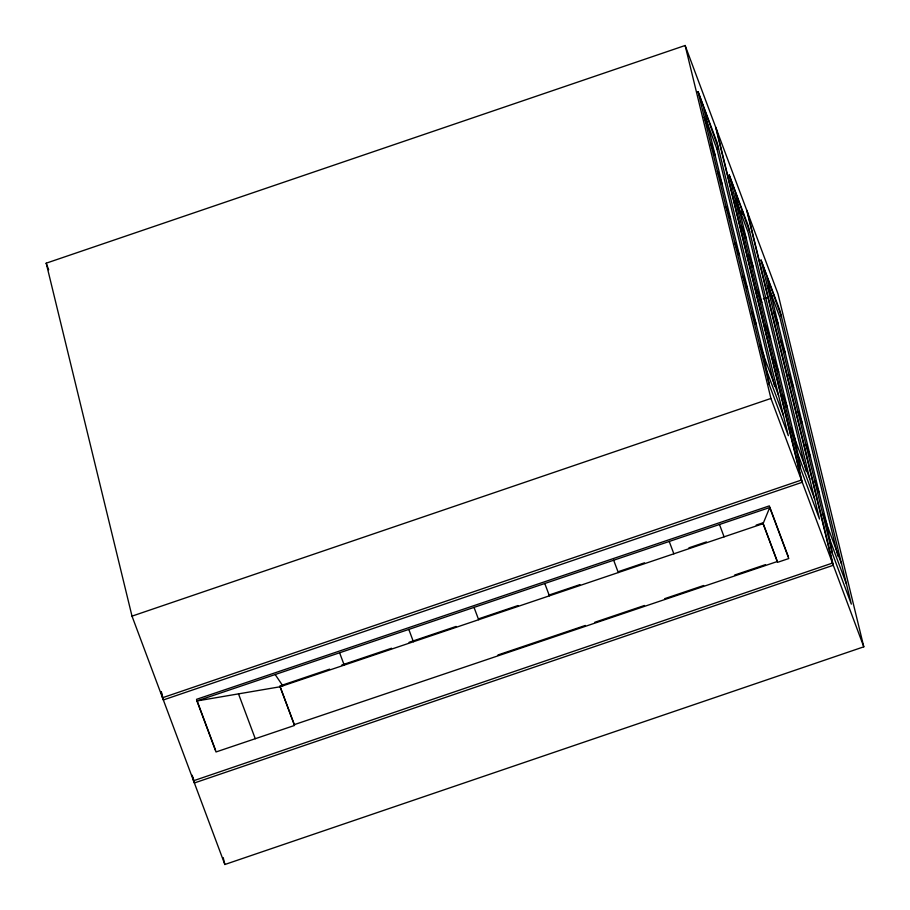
<?xml version="1.0" encoding="UTF-8"?>
<svg xmlns="http://www.w3.org/2000/svg" width="910" height="910" viewBox="0 0 910 910"><rect width="100%" height="100%" fill="white"/><g stroke="black" fill="none" stroke-linecap="round" stroke-linejoin="round"><path stroke-width="1.36" d="M769.723 507.53L788.788 558.535L777.549 562.335L763.092 523.659L769.723 507.53L196.935 700.962L216.011 751.967L294.522 725.452L280.064 686.777L196.935 700.962M46.205 263.183L685.139 45.5L777.993 293.862L863.795 646.817L224.861 864.5L132.007 616.138L46.205 263.183L48.674 269.758M774.626 386.386L716.898 148.887L718.502 148.341L698.038 91.591L769.28 384.68L788.344 435.685L717.103 142.586L698.038 91.591M740.023 212.383L742.685 211.473M740.842 214.589L743.515 213.679M763.342 298.855L767.335 297.49M771.339 296.125L774 295.227M132.007 616.138L770.929 398.455L685.139 45.5M329.647 669.146L279.87 685.958L294.328 724.622L777.367 561.504L762.91 522.841L756.176 525.104M341.762 665.051L391.55 648.238M409.034 642.335L456.126 626.433M479.001 618.709L518.029 605.537M548.969 595.083L579.92 584.63M618.937 571.457L644.496 562.824M688.904 547.831L706.399 541.916M280.064 686.777L763.092 523.659M497.963 654.972L585.357 625.454M594.776 622.281L644.519 605.48M664.687 598.666L703.68 585.505M734.609 575.063L765.538 564.621M275.173 674.538L282.817 685.844M759.543 344.651L763.786 355.423M790.722 428.018L794.953 438.802M822.526 513.103L826.758 523.876M729.206 174.959L748.282 225.964L819.523 519.064L800.447 468.058L729.206 174.959L749.669 231.72M761.022 260.044L780.086 311.038L851.328 604.138L832.263 553.132L761.022 260.044L781.485 316.794M705.819 119.233L716.898 148.887M735.542 198.744L748.077 232.266L806.135 471.141M768.313 286.4L779.881 317.34L837.951 556.226M704.283 117.299L708.89 129.629M735.462 200.678L740.069 213.008M767.266 285.751L771.873 298.082M710.528 143.006L715.146 155.337M741.707 226.385L746.314 238.716M773.511 311.459L778.13 323.789M717.444 171.433L722.051 183.763M748.623 254.811L753.23 267.142M780.427 339.885L785.034 352.215M726.009 206.684L730.628 219.014M757.188 290.062L761.795 302.393M788.993 375.136L793.6 387.467M734.814 242.89L739.42 255.221M765.981 326.269L770.599 338.6M797.797 411.343L802.404 423.673M742.924 276.265L747.531 288.595M774.103 359.643L778.71 371.974M805.907 444.717L810.514 457.048M751.535 311.675L756.142 324.005M782.702 395.054L787.321 407.384M814.518 480.127L819.125 492.458M704.044 109.666L764.127 356.834L778.585 395.509M735.212 193.045L795.294 440.212L809.752 478.887M767.028 278.119L827.11 525.286L841.568 563.961M766.698 370.757L783.464 415.597M797.877 454.135L814.643 498.976M829.681 539.209L846.448 584.049M770.929 398.455L863.795 646.817M788.39 556.897L769.325 505.892L196.537 699.324L215.602 750.329M719.48 524.501L724.087 536.832M669.237 541.473L673.844 553.803M613.67 560.23L618.288 572.561M544.783 583.492L549.401 595.822M474.03 607.391L478.649 619.721M408.806 629.413L413.413 641.743M339.601 652.777L344.219 665.119M238.5 693.864L255.266 738.704M747.508 212.314L833.298 565.269L194.376 782.953L193.034 777.436M746.678 210.108L832.479 563.074L193.557 780.746L192.215 775.24M716.466 129.311L802.267 482.266L163.345 699.949L161.332 691.68M715.647 127.104L801.437 480.059L162.515 697.742L161.172 692.226M223.189 857.607L224.861 864.5M827.11 525.286L832.263 553.132M795.294 440.212L800.447 468.058M764.127 356.834L769.28 384.68"/></g></svg>
